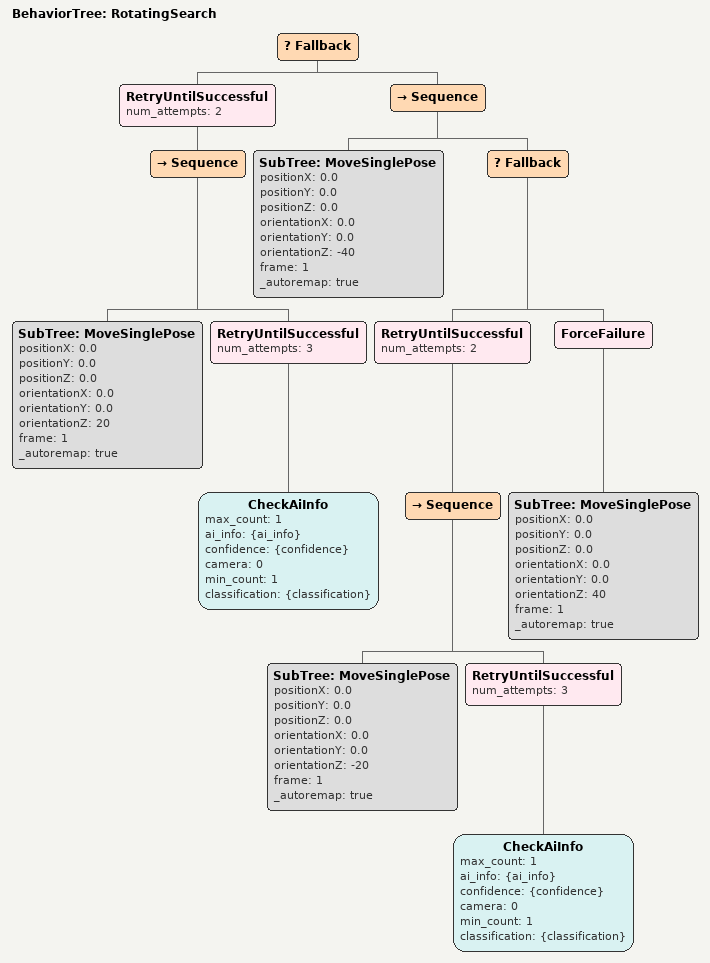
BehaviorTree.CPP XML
<?xml version="1.0" encoding="UTF-8"?>
<root BTCPP_format="4">
  <BehaviorTree ID="RotatingSearch">
    <Fallback>
      <RetryUntilSuccessful num_attempts="2">
        <Sequence>
          <SubTree ID="MoveSinglePose"
                   positionX="0.0"
                   positionY="0.0"
                   positionZ="0.0"
                   orientationX="0.0"
                   orientationY="0.0"
                   orientationZ="20"
                   frame="1"
                   _autoremap="true"/>
          <RetryUntilSuccessful num_attempts="3">
            <CheckAiInfo max_count="1"
                         ai_info="{ai_info}"
                         confidence="{confidence}"
                         camera="0"
                         min_count="1"
                         classification="{classification}"/>
          </RetryUntilSuccessful>
        </Sequence>
      </RetryUntilSuccessful>
      <Sequence>
        <SubTree ID="MoveSinglePose"
                 positionX="0.0"
                 positionY="0.0"
                 positionZ="0.0"
                 orientationX="0.0"
                 orientationY="0.0"
                 orientationZ="-40"
                 frame="1"
                 _autoremap="true"/>
        <Fallback>
          <RetryUntilSuccessful num_attempts="2">
            <Sequence>
              <SubTree ID="MoveSinglePose"
                       positionX="0.0"
                       positionY="0.0"
                       positionZ="0.0"
                       orientationX="0.0"
                       orientationY="0.0"
                       orientationZ="-20"
                       frame="1"
                       _autoremap="true"/>
              <RetryUntilSuccessful num_attempts="3">
                <CheckAiInfo max_count="1"
                             ai_info="{ai_info}"
                             confidence="{confidence}"
                             camera="0"
                             min_count="1"
                             classification="{classification}"/>
              </RetryUntilSuccessful>
            </Sequence>
          </RetryUntilSuccessful>
          <ForceFailure>
            <SubTree ID="MoveSinglePose"
                     positionX="0.0"
                     positionY="0.0"
                     positionZ="0.0"
                     orientationX="0.0"
                     orientationY="0.0"
                     orientationZ="40"
                     frame="1"
                     _autoremap="true"/>
          </ForceFailure>
        </Fallback>
      </Sequence>
    </Fallback>
  </BehaviorTree>

</root>
